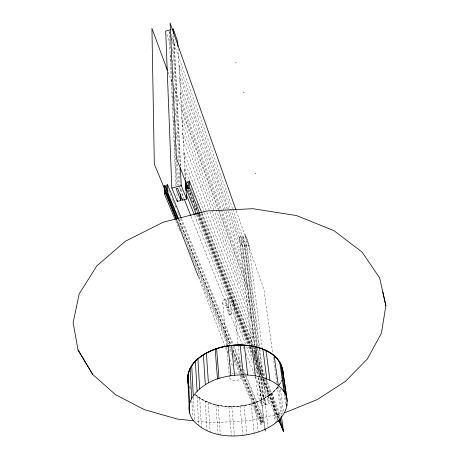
<?xml version="1.0" encoding="UTF-8"?>
<svg xmlns="http://www.w3.org/2000/svg" width="459" height="459" viewBox="0 0 459 459"><rect width="100%" height="100%" fill="white"/><g stroke="black" fill="none" stroke-linecap="round" stroke-linejoin="round"><path stroke-width="0.34" stroke-dasharray="2.29 1.72" d="M279.715 384.292L281.683 380.018L278.952 385.939M278.676 385.83L281.344 381.36M278.229 386.966C258.268 409.726 219.086 413.49 195.207 394.855M228.444 305.987L225.65 298.975L225.019 299.245A5.491 3.815 -5.5 0 0 222.879 303.33A5.491 3.815 -5.5 0 0 227.314 306.015L228.444 305.987L229.311 314.983L231.646 314.421L230.751 305.333L227.974 298.321L229.11 298.293A5.491 3.815 -5.5 0 1 233.539 300.984A5.491 3.815 -5.5 0 1 231.376 305.069L230.751 305.333M229.311 314.983L226.494 307.978L227.136 307.714L228.852 307.404L231.646 314.421M175.969 185.769L169.124 31.711L170.312 31.373M171.901 43.106L173.06 42.779L171.436 38.217M180.617 165.9L174.236 42.44L175.59 42.062M252.02 345.363L239.34 237.102L241.503 236.563L244.808 245.84L260.919 377.499M256.495 345.793L243.201 236.643L245.731 236.018L249.007 245.335L262.055 347.761M244.808 245.84L246.328 245.467L243.201 236.643M254.619 345.088L242.84 246.862L249.007 245.335M255.692 376.701L257.947 395.933L260.528 395.354L264.229 404.54L266.042 404.138L262.858 378.526M260.471 378.394L262.542 395.406L265.554 394.729L269.215 403.954L261.871 405.59L257.947 395.933M282.681 413.215L249.426 420.599L213.108 422.75L195.046 420.897M244.813 374.601L261.762 415.705L262.588 422.687L261.217 422.986L260.396 415.963L259.811 416.089L260.769 424.282L263.455 423.691L262.485 415.544L245.576 374.424M261.762 415.705L262.485 415.544M263.127 378.841L276.995 414.225L277.924 414.018L278.561 418.717M265.084 378.44L278.865 413.857L279.674 413.679L280.065 416.514M195.23 394.642C218.811 413.467 258.147 409.692 277.947 387.04C266.513 401.464 247.114 406.525 229.408 406.622C217.4 405.825 204.278 403.352 195.414 394.591M189.923 387.316L190.451 388.394M175.734 220.894L180.152 231.456M199.2 277.024L227.635 345.042M229.569 349.66L231.778 354.945M233.987 360.229L239.787 374.096M240.063 374.756L260.769 424.282M178.482 222.225L179.308 224.216M179.584 224.876L229.965 346.034M230.24 346.7L231.342 349.345M233.545 354.646L242.082 375.169M242.358 375.829L261.905 422.837M188.81 249.26L231.21 350.986M233.413 356.27L241.394 375.428M241.669 376.087L261.217 422.986M178.907 219.178L231.038 345.07M232.96 349.706L242.013 371.572M243.66 375.548L260.396 415.963M178.809 219.373L230.86 345.007M233.052 350.297L242.088 372.117M243.735 376.082L263.455 423.691M178.126 219.098L230.229 344.686M232.879 351.175L242.771 375.026M243.046 375.686L262.588 422.687M168.837 190.284L171.023 195.586M172.389 198.902L173.209 200.893M173.485 201.553L176.216 208.185M177.581 211.501L178.402 213.487M178.677 214.152L179.498 216.143M180.588 218.794L232.243 344.101M233.338 346.752L241.537 366.643M243.723 371.951L244.544 373.936M181.483 218.564L233.304 344.583M233.574 345.243L240.941 363.149M243.39 369.122L245.301 373.764M178.935 185.97L183.973 198.558M191.133 216.441L243.964 348.37M246.081 353.665L254.297 374.177M255.359 376.828L263.839 397.999L257.82 348.983M262.542 395.406L266.042 404.138M194.61 215.489L245.571 344.009M246.626 346.671L252.961 362.656M255.336 368.646L256.92 372.645L255.801 363.212L254.229 359.219M196.595 215.03L247.504 344.152M248.554 346.815L252.49 356.798M254.854 362.788L258.268 371.446M260.89 378.101L277.42 420.031M188.672 189.51L198.07 213.487M198.334 214.152L249.518 344.669M250.562 347.331L251.343 349.333M254.217 356.654L257.086 363.981M259.96 371.308L262.571 377.964M262.835 378.629L278.504 418.585M188.07 189.67L197.485 213.642M197.743 214.307L249.535 346.149M249.799 346.815L251.888 352.145M254.246 358.135L257.642 366.793M260.001 372.788L261.309 376.116M262.353 378.778L278.831 420.731M187.725 190.146L188.511 192.143M188.775 192.809L189.561 194.805M190.605 197.468L191.392 199.464M191.655 200.13L192.441 202.126M194.008 206.12L194.794 208.116M195.058 208.782L195.844 210.779M197.416 214.772L248.99 345.908M249.254 346.574L251.871 353.229M187.668 182.934L187.146 181.598L187.266 183.623M199.969 214.169L250.975 344.795M253.058 350.125L256.535 359.254M259.301 366.121L264.103 378.618M264.361 379.289L279.342 417.438M187.519 183.371L185.172 177.369L184.661 168.396L189.32 180.387M199.51 214.043L250.603 344.743M253.471 352.082L255.032 356.081L254.034 347.675M190.319 192.023L192.143 196.681M193.187 199.349L195.012 204.014M196.056 206.676L197.881 211.341M198.925 214.003L250.04 344.577M253.695 353.906L257.08 362.564M259.433 368.56L262.559 376.552M263.604 379.22L278.992 418.522M188.827 189.257L250.31 346.132M250.568 346.797L251.354 348.8M254.234 356.144L257.109 363.488M259.461 369.495L262.078 376.173M201.834 213.148L253.207 345.495M253.466 346.166L255.801 352.179M258.136 358.198L265.663 377.585M265.922 378.25L279.674 413.679M191.208 188.683L193.291 194.031M193.549 194.696L195.109 198.707M196.928 203.383L198.489 207.393M200.83 213.406L252.335 345.702M252.593 346.373L255.979 355.054M258.842 362.409L264.82 377.774M202.247 213.705L253.431 345.644M204.163 212.064L184.306 160.535L183.818 151.952L206.584 211.444M204.421 212.735L253.167 339.218L252.117 330.434L206.843 212.115M198.558 277.219L225.22 346.82M225.478 347.486L227.784 353.51M230.091 359.535L232.908 366.896M189.395 386.243L190.261 388.549M213.888 209.752L182.28 125.37L181.833 117.55L247.785 294.707L248.755 302.831L214.141 210.417M168.074 72.109L172.045 82.861M173.783 87.56L218.713 209.161M218.96 209.832L248.25 289.101L254.997 345.185M181.523 110.441L218.599 210.618M218.851 211.295L246.971 287.265L246.035 279.422L181.093 102.942M224.078 210.509L180.617 91.278L181.076 99.345L245.221 274.224L244.211 265.75L224.325 211.186M225.237 209.224L180.364 85.563L179.922 77.812L242.553 251.434L243.528 259.628L225.484 209.895M166.869 34.408L170.163 43.594L170.421 49.308M239.34 237.102L242.84 246.862M228.616 208.822L179.698 72.671L179.274 65.212L240.992 237.957L241.939 245.892L228.857 209.493M171.465 34.626L174.236 42.44M232.61 208.765L171.557 36.886L171.798 41.884M232.851 209.436L244.819 243.138L257.728 348.272M169.124 31.711L169.819 33.662M236.276 210.87L263.896 289.279L272.761 353.596M245.318 234.142L249.679 246.552M285.578 396.892L286.29 401.809M284.178 393.937L285.693 404.471M280.403 389.203L283.754 413.054M278.556 386.38L282.36 413.731M273.248 357.125L276.846 383.242M277.236 386.065L281.321 415.711M278.865 413.857L279.411 417.856M276.995 414.225L277.861 420.714M272.623 392.893L276.513 422.326M271.521 393.679L275.377 423.106M266.134 379.771L269.215 403.954M245.731 236.018L259.805 348.674M259.892 349.385L263.518 378.434M263.609 379.14L265.554 394.729M246.328 245.467L259.06 347.928M259.146 348.639L262.772 377.814M264.527 398.366L268.159 427.788M261.01 378.21L264.229 404.54M255.766 351.571L255.933 352.994M256.874 360.803L257.046 362.22M257.47 365.771L257.642 367.189M258.922 377.837L264.986 428.241M261.395 399.869L264.929 429.291M254.957 347.933L258.205 374.986M258.543 377.832L261.871 405.59M241.503 236.563L254.728 346.935M254.814 347.647L258.308 376.845M258.394 377.556L260.528 395.354M254.837 402.589L258.17 432.017M251.004 403.771L254.223 433.204M233.66 301.483L238.032 344.164M238.106 344.875L241.314 376.173A5.944 3.792 -5.5 0 1 235.174 380.66A5.944 3.792 -5.5 0 1 229.563 376.546M243.93 405.36L246.936 434.805M240.023 405.997L242.914 435.448M227.974 298.321L228.852 307.404M225.65 298.975L226.494 307.978M222.758 302.848L229.511 377.539M231.795 406.479L234.451 435.958M228.863 406.559L231.434 436.05M218.065 405.406L220.326 434.943M215.914 404.838L218.111 434.38M208.202 402.549L210.182 432.137M205.162 401.16L207.061 430.771M199.745 398.171L201.49 427.822M178.029 48.62L185.465 179.102M197.1 396.237L198.77 425.918M193.394 397.316L194.622 420.668M181.833 189.447L182.2 196.584M173.559 35.418L180.215 165.573M191.879 400.827L192.705 417.111M173.06 42.779L179.027 162.698M179.314 168.407L179.67 175.545M179.704 176.262L180.485 191.965M172.136 49.021L172.377 54.013M172.687 60.433L172.957 66.142M173.267 72.568L173.542 78.277M173.846 84.697L174.156 91.117M174.426 96.826L174.736 103.246M175.011 108.955L175.315 115.381M175.556 120.373L175.9 127.51M176.136 132.508L176.48 139.639M176.721 144.637L177.094 152.486M177.3 156.766L177.369 158.194M177.644 163.903L178.666 185.31M176.29 160.3L177.455 185.367M170.679 55.023L170.966 61.454M171.23 67.169L171.551 74.312M171.775 79.309L172.131 87.17M172.36 92.167L172.716 100.028M172.905 104.313L173.261 112.168M173.456 116.454L173.846 125.026M174.007 128.6L174.426 137.884M174.558 140.741L175.011 150.741M175.137 153.599L176.595 185.746M176.95 193.6L177.174 198.604M231.979 373.936A5.944 3.792 -5.5 0 1 233.356 373.391M234.87 373.081A5.944 3.792 -5.5 0 1 239.219 373.706M250.654 319.125L183.21 141.355L182.745 133.19L249.65 310.703L250.654 319.125"/><path stroke-width="0.69" d="M282.899 371.681C279.043 347.13 247.367 342.787 227.13 345.902C209.109 348.903 182.825 362.185 188.488 384.326M286.875 398.532C283.805 386.088 271.108 379.559 259.547 376.707C246.162 373.683 232.111 374.492 218.989 378.371C202.436 383.093 179.922 401.12 192.849 419.939C207.548 437.341 233.591 438.506 254.223 433.204C269.886 429.131 289.6 417.271 286.875 398.532L282.572 368.984M283.008 374.762C283.645 354.044 259.117 345.363 241.859 344.904C219.993 344.319 184.099 355.817 188.081 383.569M284.741 412.756L317.335 399.514L345.478 381.337L367.407 358.909L381.4 333.228L385.876 305.648L379.639 277.919L362.157 252.14L333.882 230.613L296.48 215.552L252.892 208.707L207.015 210.985L163.18 222.225L125.399 241.21L96.792 265.91L79.183 293.875L73.124 322.666L78.07 350.114L92.752 374.515L115.461 394.631L144.333 409.646L177.49 419.096L193.658 420.754M170.49 29.76L165.693 31.126L171.827 188.041L177.306 201.461L180.915 200.531L180.594 194.105M171.861 29.37L173.232 28.98L177.622 41.488L177.908 46.479M235.742 62.785L236.035 62.705M243.631 92.529L243.924 92.454M167.38 191.351L164.913 185.39L164.167 185.579L164.414 193.818L175.183 219.574M181.213 217.899L167.575 184.742L166.651 184.983L166.881 191.994L165.131 192.447L164.913 185.39M201.576 212.483L189.378 181.064L188.345 181.334L188.752 188.024L187.542 188.333L187.347 184.966M171.827 188.041L181.242 185.597L180.324 167.719M164.414 193.818L167.856 192.929L167.575 184.742M196.332 214.364L186.36 189.074L189.819 188.179L189.378 181.064M255.147 173.462L255.474 173.376M180.915 200.531L176.101 188.62L177.587 188.236L182.384 200.153L186.601 199.068L185.545 180.53M194.708 214.141L199.212 212.993M277.947 421.362L280.644 420.771L280.254 417.931M279.284 420.582L283.461 431.236L280.644 420.771L278.831 420.731L283.461 431.236L281.419 416.416M282.79 372.065C279.829 347.733 248.135 343.051 228.381 345.788C210.182 348.547 183.382 361.405 188.483 383.822M78.03 349.89L92.752 374.515M166.095 192.436L154.316 164.115L151.94 28.441L167.334 70.095M166.37 193.096L177.105 218.914M165.406 193.107L176.141 218.874M167.856 192.929L178.54 218.713M167.432 193.319L177.851 218.438M184.237 199.217L190.869 215.776M181.242 185.597L186.601 199.068M186.165 194.18L194.346 214.823M188.15 188.179L176.388 158.2L170.082 22.95L236.041 210.193M185.631 184.822L186.681 187.484M189.819 188.179L199.705 213.504M279.864 418.769L280.644 420.771M166.261 192.889L198.305 276.548M281.155 424.541L283.461 431.236M382.806 291.993L385.858 305.769M283.002 372.381L287.196 401.212M286.6 403.92L286.904 406.026M280.776 364.096L285.05 393.673M279.692 361.876L283.949 391.464M274.149 355.547L278.269 385.187M266.025 350.504L269.921 380.19M262.938 349.288L266.748 378.991M255.944 346.975L259.547 376.707M265.072 428.947L265.331 431.076M251.905 346.138L255.388 375.887M244.395 345.214L247.648 374.997M240.126 345.002L243.241 374.796M231.657 345.478L234.509 375.296M228.129 345.811L230.871 375.64M216.614 348.507L218.989 378.371M215.156 349.115L217.486 378.973M206.361 353.005L208.403 382.881M203.394 354.882L205.345 384.762M197.904 358.898L199.676 388.784M185.952 181.913L186.36 189.074M185.671 185.488L185.975 190.835M195.385 361.325L197.072 391.206M191.73 365.903L193.296 395.773M182.309 198.724L182.384 200.153M173.232 28.98L173.485 33.989M190.124 368.462L191.638 398.332M188.184 373.976L189.63 403.817M187.645 375.938L189.492 413.111M177.237 200.032L177.306 201.461"/></g></svg>
